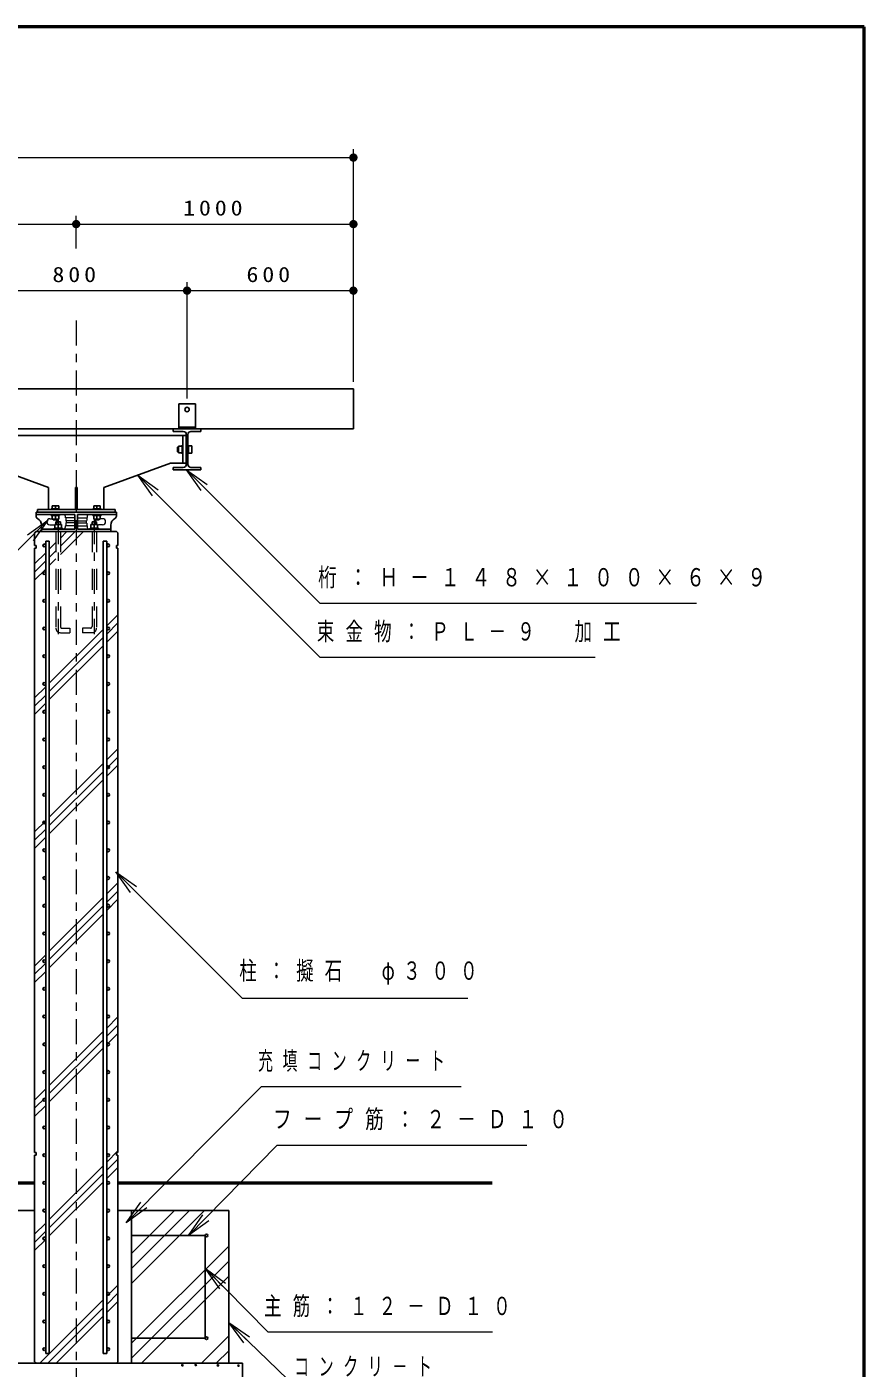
# Model space of a CAD drawing. Units: millimetres on the paper, scale 1:30. Extents: x -365 to 0, y -5 to 257.
# Drawn here: x -100.7 to 0, y 95.7 to 257 of the extents above; entities that cross this region are included whole.
import ezdxf

# ---------------------------------------------------------------- set-up
doc = ezdxf.new("R2010")
doc.units = ezdxf.units.MM
doc.linetypes.add('USER1', pattern=[4.5, 2.5, -2])
doc.linetypes.add('USER2', pattern=[6, 3, -1, 1, -1])
doc.layers.add('1_30', color=7, linetype='Continuous', lineweight=25)
doc.layers.add('NAKAMURA図枠', color=7, linetype='Continuous', lineweight=13)
doc.styles.add('ＭＳ ゴシック', font='')
doc.styles.get('ＭＳ ゴシック').set_extended_font_data('MS Gothic')

# ---------------------------------------------------------------- blocks, each defined once
blk = doc.blocks.new('filled_dot')
at = {"color": 0, "linetype": 'Continuous', "lineweight": -2, "const_width": 1.25}
blk.add_lwpolyline([(-0.625, 0, 1), (0.625, 0, 1)], format="xyb", close=True, dxfattribs=at)

msp = doc.modelspace()

# ---------------------------------------------------------------- linework, layer by layer
at = {"layer": '1_30', "lineweight": 13}
for p, q in [((-61.416, 214.311), (-61.416, 242.276)), ((-161.416, 241.276), (-61.416, 241.276)), ((-94.749, 230.35), (-94.749, 234.276)), ((-161.416, 233.276), (-94.749, 233.276)), ((-94.749, 233.276), (-61.416, 233.276)), ((-81.416, 212.311), (-81.416, 226.276)), ((-61.416, 214.311), (-61.416, 226.276)), ((-108.083, 225.276), (-81.416, 225.276)), ((-81.416, 225.276), (-61.416, 225.276)), ((-81.481, 203.711), (-79.36, 201.59)), ((-81.481, 203.711), (-79.006, 201.944)), ((-79.713, 201.236), (-81.481, 203.711)), ((-87.351, 203.085), (-85.23, 200.963)), ((-87.351, 203.085), (-84.876, 201.317)), ((-85.584, 200.61), (-87.351, 203.085)), ((-100.624, 195.897), (-98.149, 197.665)), ((-98.149, 197.665), (-100.27, 195.544)), ((-98.149, 197.665), (-99.916, 195.19)), ((-96.649, 195.527), (-95.865, 196.311)), ((-96.649, 194.537), (-94.875, 196.311)), ((-96.649, 193.547), (-93.885, 196.311)), ((-99.749, 192.427), (-98.416, 193.761)), ((-97.983, 194.194), (-97.183, 194.994)), ((-97.983, 193.204), (-97.183, 194.004)), ((-99.749, 191.437), (-98.416, 192.771)), ((-97.983, 192.214), (-97.183, 193.014)), ((-99.749, 190.447), (-98.416, 191.781)), ((-91.083, 184.972), (-89.749, 186.305)), ((-97.983, 178.072), (-91.516, 184.538)), ((-91.083, 183.982), (-89.749, 185.315)), ((-91.083, 182.992), (-89.749, 184.325)), ((-97.983, 177.082), (-91.516, 183.549)), ((-97.983, 176.092), (-91.516, 182.559)), ((-99.749, 176.305), (-98.416, 177.638)), ((-99.749, 175.315), (-98.416, 176.649)), ((-99.749, 174.325), (-98.416, 175.659)), ((-91.083, 168.85), (-89.749, 170.183)), ((-97.983, 161.95), (-91.516, 168.416)), ((-91.083, 167.86), (-89.749, 169.193)), ((-91.083, 166.87), (-89.749, 168.203)), ((-97.983, 160.96), (-91.516, 167.427)), ((-97.983, 159.97), (-91.516, 166.437)), ((-99.749, 160.183), (-98.416, 161.516)), ((-99.749, 159.193), (-98.416, 160.527)), ((-99.749, 158.203), (-98.416, 159.537)), ((-89.989, 155.391), (-87.868, 153.27)), ((-89.989, 155.391), (-87.514, 153.624)), ((-88.221, 152.917), (-89.989, 155.391)), ((-91.083, 152.728), (-89.749, 154.061)), ((-97.983, 145.828), (-91.516, 152.294)), ((-91.083, 151.738), (-89.749, 153.071)), ((-91.083, 150.748), (-89.749, 152.081)), ((-97.983, 144.838), (-91.516, 151.304)), ((-97.983, 143.848), (-91.516, 150.315)), ((-99.749, 144.061), (-98.416, 145.394)), ((-99.749, 143.071), (-98.416, 144.404)), ((-99.749, 142.081), (-98.416, 143.415)), ((-91.083, 136.606), (-89.749, 137.939)), ((-97.983, 129.706), (-91.516, 136.172)), ((-91.083, 135.616), (-89.749, 136.949)), ((-91.083, 134.626), (-89.749, 135.959)), ((-97.983, 128.716), (-91.516, 135.182)), ((-97.983, 127.726), (-91.516, 134.192)), ((-99.749, 127.939), (-98.416, 129.272)), ((-99.749, 126.949), (-98.416, 128.282)), ((-99.749, 125.959), (-98.416, 127.292)), ((-91.083, 120.484), (-89.749, 121.817)), ((-97.983, 113.584), (-91.516, 120.05)), ((-91.083, 119.494), (-89.749, 120.827)), ((-91.083, 118.504), (-89.749, 119.837)), ((-97.983, 112.594), (-91.516, 119.06)), ((-97.983, 111.604), (-91.516, 118.07)), ((-88.733, 113.189), (-86.972, 115.669)), ((-88.733, 113.189), (-86.617, 115.316)), ((-86.263, 114.964), (-88.733, 113.189)), ((-88.083, 109.483), (-82.921, 114.645)), ((-88.083, 107.687), (-81.125, 114.645)), ((-88.083, 105.891), (-79.329, 114.645)), ((-99.749, 111.817), (-98.416, 113.15)), ((-81.247, 111.645), (-79.503, 114.136)), ((-81.247, 111.645), (-79.146, 113.786)), ((-78.789, 113.436), (-81.247, 111.645)), ((-99.749, 110.827), (-98.416, 112.16)), ((-99.749, 109.837), (-98.416, 111.17)), ((-88.083, 98.707), (-76.416, 110.374)), ((-88.083, 96.911), (-76.416, 108.578)), ((-86.886, 96.311), (-76.416, 106.781)), ((-79.249, 107.708), (-77.141, 105.574)), ((-79.249, 107.708), (-76.785, 105.925)), ((-77.497, 105.222), (-79.249, 107.708)), ((-91.083, 104.362), (-89.749, 105.695)), ((-99.133, 96.311), (-91.516, 103.928)), ((-91.083, 103.372), (-89.749, 104.705)), ((-91.083, 102.382), (-89.749, 103.715)), ((-98.143, 96.311), (-91.516, 102.938)), ((-97.153, 96.311), (-91.516, 101.948)), ((-76.416, 101.2), (-74.257, 99.117)), ((-76.416, 101.2), (-73.91, 99.477)), ((-74.604, 98.757), (-76.416, 101.2)), ((-79.702, 96.311), (-76.416, 99.597)), ((-77.906, 96.311), (-76.416, 97.801))]:
    msp.add_line(p, q, dxfattribs=at)
at = {"layer": '1_30', "linetype": 'USER2', "lineweight": 13}
for p, q in [((-94.749, 221.682), (-94.749, 89.009)), ((-96.916, 197.801), (-96.916, 183.947)), ((-92.583, 197.801), (-92.583, 183.947))]:
    msp.add_line(p, q, dxfattribs=at)
at = {"layer": '1_30', "color": 40}
for p, q in [((-161.416, 213.478), (-61.416, 213.478)), ((-61.416, 213.478), (-61.416, 208.645)), ((-161.416, 208.645), (-61.416, 208.645))]:
    msp.add_line(p, q, dxfattribs=at)
at = {"layer": '1_30'}
for p, q in [((-80.416, 211.645), (-82.416, 211.645)), ((-82.416, 211.645), (-82.416, 208.645)), ((-80.416, 211.645), (-80.416, 208.645)), ((-79.749, 208.645), (-83.083, 208.645)), ((-83.083, 208.645), (-83.083, 208.345)), ((-83.083, 208.345), (-81.883, 208.345)), ((-80.416, 208.878), (-82.416, 208.878)), ((-79.749, 208.345), (-80.949, 208.345)), ((-79.749, 208.645), (-79.749, 208.345)), ((-107.983, 207.845), (-81.516, 207.845)), ((-82.436, 206.578), (-82.003, 206.578)), ((-82.436, 206.578), (-82.436, 205.778)), ((-82.003, 206.711), (-82.003, 205.645)), ((-82.003, 206.711), (-81.916, 206.711)), ((-81.916, 207.845), (-81.916, 204.511)), ((-81.516, 207.978), (-81.516, 204.378)), ((-81.316, 207.978), (-81.316, 204.378)), ((-81.229, 206.711), (-81.316, 206.711)), ((-81.229, 205.645), (-81.229, 206.711)), ((-81.229, 206.611), (-80.863, 206.611)), ((-80.863, 205.745), (-80.863, 206.611)), ((-82.563, 206.445), (-82.436, 206.445)), ((-82.563, 205.911), (-82.563, 206.445)), ((-82.563, 205.911), (-82.436, 205.911)), ((-82.436, 205.778), (-82.003, 205.778)), ((-82.003, 205.645), (-81.916, 205.645)), ((-81.229, 205.645), (-81.316, 205.645)), ((-81.229, 205.745), (-80.863, 205.745)), ((-98.083, 201.611), (-106.083, 204.511)), ((-91.416, 201.611), (-83.416, 204.511)), ((-81.516, 204.511), (-83.416, 204.511)), ((-81.883, 204.011), (-83.083, 204.011)), ((-83.083, 204.011), (-83.083, 203.711)), ((-79.749, 203.711), (-83.083, 203.711)), ((-79.749, 204.011), (-80.949, 204.011)), ((-79.749, 204.011), (-79.749, 203.711)), ((-98.083, 201.611), (-98.083, 198.945)), ((-94.849, 201.611), (-94.849, 198.945)), ((-94.849, 201.611), (-94.649, 201.611)), ((-94.649, 201.611), (-94.649, 198.945)), ((-91.416, 201.611), (-91.416, 198.945)), ((-99.583, 198.645), (-89.916, 198.645)), ((-99.416, 198.945), (-99.416, 198.645)), ((-99.416, 198.945), (-90.083, 198.945)), ((-90.083, 198.945), (-90.083, 198.645)), ((-99.583, 196.31), (-99.749, 196.144)), ((-99.749, 196.144), (-99.749, 194.644)), ((-89.916, 196.31), (-99.583, 196.31)), ((-89.749, 196.144), (-89.916, 196.31)), ((-89.749, 196.144), (-89.749, 194.644)), ((-99.583, 194.644), (-99.749, 194.644)), ((-99.749, 194.31), (-99.749, 121.644)), ((-99.583, 194.31), (-99.749, 194.31)), ((-99.583, 194.644), (-99.583, 194.31)), ((-98.416, 195.144), (-98.416, 97.478)), ((-97.983, 195.144), (-98.416, 195.144)), ((-97.983, 195.144), (-97.983, 97.478)), ((-91.516, 195.144), (-91.083, 195.144)), ((-91.516, 195.144), (-91.516, 97.478)), ((-91.083, 195.144), (-91.083, 97.478)), ((-89.916, 194.644), (-89.749, 194.644)), ((-89.916, 194.644), (-89.916, 194.31)), ((-89.916, 194.31), (-89.749, 194.31)), ((-89.749, 194.31), (-89.749, 121.644)), ((-99.583, 121.644), (-99.749, 121.644)), ((-99.583, 121.311), (-99.749, 121.311)), ((-99.749, 121.311), (-99.749, 96.478)), ((-99.583, 121.644), (-99.583, 121.311)), ((-89.916, 121.644), (-89.749, 121.644)), ((-89.916, 121.644), (-89.916, 121.311)), ((-89.916, 121.311), (-89.749, 121.311)), ((-89.749, 121.311), (-89.749, 96.478)), ((-113.082, 114.645), (-99.749, 114.645)), ((-89.749, 114.645), (-76.416, 114.645)), ((-88.083, 114.645), (-88.083, 96.311)), ((-76.416, 114.645), (-76.416, 96.311)), ((-79.249, 111.645), (-88.083, 111.645)), ((-79.249, 111.645), (-79.249, 99.311)), ((-79.249, 99.311), (-88.083, 99.311)), ((-97.983, 97.478), (-98.416, 97.478)), ((-91.516, 97.478), (-91.083, 97.478)), ((-114.749, 96.311), (-74.75, 96.311)), ((-99.749, 96.478), (-99.583, 96.311)), ((-99.749, 96.311), (-89.749, 96.311)), ((-89.916, 96.311), (-99.583, 96.311)), ((-89.916, 96.311), (-89.749, 96.478)), ((-74.749, 96.311), (-74.749, 91.311))]:
    msp.add_line(p, q, dxfattribs=at)
at = {"layer": '1_30', "color": 1}
for p, q in [((-99.583, 198.644), (-99.583, 198.17)), ((-99.583, 198.644), (-89.916, 198.644)), ((-97.749, 199.05), (-97.749, 198.944)), ((-97.749, 199.05), (-96.749, 199.05)), ((-97.649, 199.384), (-96.849, 199.384)), ((-97.649, 199.384), (-97.649, 199.05)), ((-97.249, 199.384), (-97.249, 199.05)), ((-96.849, 199.384), (-96.849, 199.05)), ((-96.749, 199.05), (-96.749, 198.944)), ((-92.749, 199.05), (-92.749, 198.944)), ((-91.749, 199.05), (-92.749, 199.05)), ((-91.849, 199.384), (-92.649, 199.384)), ((-92.649, 199.384), (-92.649, 199.05)), ((-92.249, 199.384), (-92.249, 199.05)), ((-91.849, 199.384), (-91.849, 199.05)), ((-91.749, 199.05), (-91.749, 198.944)), ((-89.916, 198.644), (-89.916, 198.17)), ((-99.583, 198.344), (-94.899, 198.344)), ((-98.916, 197.077), (-98.916, 196.31)), ((-97.749, 198.237), (-97.749, 198.344)), ((-97.749, 198.237), (-96.749, 198.237)), ((-97.649, 197.804), (-97.649, 198.237)), ((-97.649, 197.804), (-96.849, 197.804)), ((-97.516, 197.717), (-97.516, 197.804)), ((-97.516, 197.717), (-96.983, 197.717)), ((-97.316, 197.15), (-96.516, 197.15)), ((-97.316, 197.15), (-97.316, 196.717)), ((-97.249, 197.804), (-97.249, 198.237)), ((-97.183, 197.477), (-97.183, 197.15)), ((-96.649, 197.477), (-97.183, 197.477)), ((-96.983, 197.717), (-96.983, 197.804)), ((-96.916, 197.15), (-96.916, 196.717)), ((-96.849, 197.804), (-96.849, 198.237)), ((-96.749, 198.237), (-96.749, 198.344)), ((-96.649, 197.477), (-96.649, 197.15)), ((-96.516, 197.15), (-96.516, 196.717)), ((-94.899, 198.344), (-94.899, 196.61)), ((-94.599, 198.344), (-94.599, 196.61)), ((-89.916, 198.344), (-94.599, 198.344)), ((-92.983, 197.15), (-92.983, 196.717)), ((-92.183, 197.15), (-92.983, 197.15)), ((-92.849, 197.477), (-92.316, 197.477)), ((-92.849, 197.477), (-92.849, 197.15)), ((-92.749, 198.237), (-92.749, 198.344)), ((-91.749, 198.237), (-92.749, 198.237)), ((-92.649, 197.804), (-92.649, 198.237)), ((-91.849, 197.804), (-92.649, 197.804)), ((-92.583, 197.15), (-92.583, 196.717)), ((-92.516, 197.717), (-92.516, 197.804)), ((-91.983, 197.717), (-92.516, 197.717)), ((-92.316, 197.477), (-92.316, 197.15)), ((-92.249, 197.804), (-92.249, 198.237)), ((-92.183, 197.15), (-92.183, 196.717)), ((-91.983, 197.717), (-91.983, 197.804)), ((-91.849, 197.804), (-91.849, 198.237)), ((-91.749, 198.237), (-91.749, 198.344)), ((-90.583, 197.077), (-90.583, 196.31)), ((-98.916, 196.61), (-94.899, 196.61)), ((-98.916, 196.31), (-90.583, 196.31)), ((-97.416, 196.717), (-96.416, 196.717)), ((-97.416, 196.717), (-97.416, 196.61)), ((-96.416, 196.717), (-96.416, 196.61)), ((-90.583, 196.61), (-94.599, 196.61)), ((-93.083, 196.717), (-93.083, 196.61)), ((-92.083, 196.717), (-93.083, 196.717)), ((-92.083, 196.717), (-92.083, 196.61))]:
    msp.add_line(p, q, dxfattribs=at)
at = {"layer": '1_30', "color": 1, "lineweight": 13}
for p, q in [((-97.916, 197.844), (-97.649, 197.844)), ((-97.916, 197.11), (-97.416, 197.11)), ((-96.083, 198.177), (-96.083, 197.977)), ((-96.016, 197.944), (-96.083, 197.977)), ((-96.083, 196.977), (-96.016, 197.01)), ((-96.083, 196.977), (-96.083, 196.777)), ((-94.899, 197.944), (-96.016, 197.944)), ((-96.016, 197.944), (-96.016, 197.644)), ((-95.949, 197.61), (-96.016, 197.644)), ((-96.016, 197.31), (-95.949, 197.344)), ((-96.016, 197.31), (-96.016, 197.01)), ((-94.899, 197.01), (-96.016, 197.01)), ((-94.899, 197.61), (-95.949, 197.61)), ((-95.949, 197.61), (-95.949, 197.344)), ((-94.899, 197.344), (-95.949, 197.344)), ((-94.666, 197.61), (-94.833, 197.61)), ((-94.599, 197.944), (-93.483, 197.944)), ((-94.599, 197.61), (-93.549, 197.61)), ((-94.599, 197.344), (-93.549, 197.344)), ((-94.599, 197.01), (-93.483, 197.01)), ((-93.549, 197.61), (-93.483, 197.644)), ((-93.549, 197.61), (-93.549, 197.344)), ((-93.483, 197.31), (-93.549, 197.344)), ((-93.483, 197.944), (-93.416, 197.977)), ((-93.483, 197.944), (-93.483, 197.644)), ((-93.483, 197.31), (-93.483, 197.01)), ((-93.416, 196.977), (-93.483, 197.01)), ((-93.416, 198.177), (-93.416, 197.977)), ((-93.416, 196.977), (-93.416, 196.777)), ((-91.583, 197.11), (-92.083, 197.11)), ((-91.583, 197.844), (-91.849, 197.844))]:
    msp.add_line(p, q, dxfattribs=at)
at = {"layer": '1_30', "linetype": 'USER1', "lineweight": 13}
for p, q in [((-92.316, 197.477), (-92.849, 197.477)), ((-97.183, 196.31), (-97.183, 184.677)), ((-96.649, 196.31), (-96.649, 184.877)), ((-92.849, 196.31), (-92.849, 184.877)), ((-92.316, 196.31), (-92.316, 184.677)), ((-96.649, 184.144), (-95.516, 184.144)), ((-96.449, 184.677), (-95.516, 184.677)), ((-95.516, 184.677), (-95.516, 184.144)), ((-93.983, 184.677), (-93.983, 184.144)), ((-93.049, 184.677), (-93.983, 184.677)), ((-92.849, 184.144), (-93.983, 184.144))]:
    msp.add_line(p, q, dxfattribs=at)
at = {"layer": '1_30', "lineweight": 50}
for p, q in [((-161.416, 117.978), (-99.749, 117.978)), ((-89.749, 117.978), (-44.749, 117.978))]:
    msp.add_line(p, q, dxfattribs=at)
at = {"layer": '1_30', "lineweight": 13}
for points in [[(-81.481, 203.711), (-65.464, 187.694), (-20.162, 187.694)], [(-87.351, 203.085), (-65.449, 181.182), (-32.347, 181.182)], [(-98.149, 197.665), (-110.144, 185.67), (-137.486, 185.67)], [(-89.989, 155.391), (-74.804, 140.206), (-47.654, 140.206)], [(-88.733, 113.189), (-72.465, 129.552), (-48.465, 129.552)], [(-81.247, 111.645), (-70.568, 122.527), (-40.568, 122.527)], [(-79.249, 107.708), (-71.694, 100.058), (-44.694, 100.058)], [(-76.416, 101.2), (-68.125, 93.2), (-50.125, 93.2)]]:
    msp.add_lwpolyline(points, dxfattribs=at)
at = {"layer": '1_30'}
for centre, radius in [((-81.416, 210.978), 0.267), ((-98.583, 194.644), 0.167), ((-90.916, 194.644), 0.167), ((-98.583, 191.31), 0.167), ((-90.916, 191.31), 0.167), ((-98.583, 187.977), 0.167), ((-90.916, 187.977), 0.167), ((-98.583, 184.644), 0.167), ((-90.916, 184.644), 0.167), ((-98.583, 181.311), 0.167), ((-90.916, 181.311), 0.167), ((-98.583, 177.977), 0.167), ((-90.916, 177.977), 0.167), ((-98.583, 174.644), 0.167), ((-90.916, 174.644), 0.167), ((-98.583, 171.311), 0.167), ((-90.916, 171.311), 0.167), ((-98.583, 167.977), 0.167), ((-90.916, 167.977), 0.167), ((-98.583, 164.644), 0.167), ((-90.916, 164.644), 0.167), ((-98.583, 161.311), 0.167), ((-90.916, 161.311), 0.167), ((-98.583, 157.977), 0.167), ((-90.916, 157.977), 0.167), ((-98.583, 154.644), 0.167), ((-90.916, 154.644), 0.167), ((-98.583, 151.311), 0.167), ((-90.916, 151.311), 0.167), ((-98.583, 147.978), 0.167), ((-90.916, 147.978), 0.167), ((-98.583, 144.644), 0.167), ((-90.916, 144.644), 0.167), ((-98.583, 141.311), 0.167), ((-90.916, 141.311), 0.167), ((-98.583, 137.978), 0.167), ((-90.916, 137.978), 0.167), ((-98.583, 134.644), 0.167), ((-90.916, 134.644), 0.167), ((-98.583, 131.311), 0.167), ((-90.916, 131.311), 0.167), ((-98.583, 127.978), 0.167), ((-90.916, 127.978), 0.167), ((-98.583, 124.644), 0.167), ((-90.916, 124.644), 0.167), ((-98.583, 121.311), 0.167), ((-90.916, 121.311), 0.167), ((-98.583, 117.978), 0.167), ((-90.916, 117.978), 0.167), ((-98.583, 114.645), 0.167), ((-90.916, 114.645), 0.167), ((-98.583, 111.311), 0.167), ((-90.916, 111.311), 0.167), ((-79.083, 111.645), 0.167), ((-98.583, 107.978), 0.167), ((-90.916, 107.978), 0.167), ((-98.583, 104.645), 0.167), ((-90.916, 104.645), 0.167), ((-98.583, 101.311), 0.167), ((-90.916, 101.311), 0.167), ((-79.083, 99.311), 0.167), ((-98.583, 97.978), 0.167), ((-90.916, 97.978), 0.167), ((-81.984, 96.059), 0.0833), ((-80.367, 96.085), 0.0833), ((-77.705, 96.024), 0.0833), ((-75.235, 96.015), 0.0833)]:
    msp.add_circle(centre, radius, dxfattribs=at)
for centre, start, end in [((-81.883, 207.978), 0, 89.99998), ((-80.949, 207.978), 89.99998, 179.99996), ((-81.883, 204.378), 270.00002, 0), ((-80.949, 204.378), 179.99996, 269.99995)]:
    msp.add_arc(centre, 0.367, start, end, dxfattribs=at)
at = {"layer": '1_30', "color": 1}
for centre, radius, start, end in [((-99.249, 198.17), 0.333, 180, 242.74229), ((-99.813, 197.077), 0.897, 0, 62.74229), ((-89.686, 197.077), 0.897, 117.25771, 179.99999), ((-90.249, 198.17), 0.333, 297.25771, 0)]:
    msp.add_arc(centre, radius, start, end, dxfattribs=at)
at = {"layer": '1_30', "color": 1, "lineweight": 13}
for centre, radius, start, end in [((-97.916, 197.477), 0.367, 90.00001, 267.3386), ((-97.416, 197.477), 0.367, 270, 40.88696), ((-96.249, 198.177), 0.167, 0, 90), ((-93.249, 198.177), 0.167, 89.99999, 180), ((-92.083, 197.477), 0.367, 139.11303, 270), ((-91.583, 197.477), 0.367, 270, 90), ((-96.249, 196.777), 0.167, 270, 0), ((-93.249, 196.777), 0.167, 179.99999, 270)]:
    msp.add_arc(centre, radius, start, end, dxfattribs=at)
at = {"layer": '1_30', "linetype": 'USER1', "lineweight": 13}
for centre, radius, start, end in [((-96.649, 184.677), 0.533, 180, 270), ((-96.449, 184.877), 0.2, 180, 270), ((-93.049, 184.877), 0.2, 270, 0), ((-92.849, 184.677), 0.533, 270, 0)]:
    msp.add_arc(centre, radius, start, end, dxfattribs=at)
at = {"layer": 'NAKAMURA図枠', "lineweight": 50}
for p, q in [((0, 257), (-365, 257)), ((0, 0), (0, 257))]:
    msp.add_line(p, q, dxfattribs=at)

# ---------------------------------------------------------------- block references
at = {"layer": '1_30', "lineweight": 13, "xscale": 0.4, "yscale": 0.4, "rotation": 180}
for p in [(-61.416, 241.276), (-94.749, 233.276), (-61.416, 233.276), (-81.416, 225.276), (-61.416, 225.276)]:
    msp.add_blockref('filled_dot', p, dxfattribs=at)

# ---------------------------------------------------------------- texts
at = {"layer": '1_30', "style": 'ＭＳ ゴシック'}
for s, insert, char_height, attachment_point in [('\\T1.33;\\W1.15;1000', (-78.083, 234.276), 1.833, 8), ('\\T1.33;\\W1.15;800', (-94.749, 226.276), 1.833, 8), ('\\T1.33;\\W1.15;600', (-71.416, 226.276), 1.833, 8), ('\\T1.64;\\W0.75;桁：Ｈ－１４８×１００×６×９', (-65.662, 190.694), 2.199, 4), ('\\T1.64;\\W0.7;束金物：ＰＬ－９\u3000加工', (-65.815, 184.182), 2.199, 4), ('\\T1.63;\\W0.7;柱：擬石\u3000φ３００', (-75.142, 143.206), 2.199, 4), ('\\T1.64;\\W0.6;充填コンクリート', (-72.882, 132.552), 2.199, 4), ('\\T1.64;\\W0.75;フープ筋：２－Ｄ１０', (-71.083, 125.527), 2.199, 4), ('\\T1.64;\\W0.7;主筋：１２－Ｄ１０', (-72.158, 103.058), 2.199, 4), ('\\T1.64;\\W0.6;コンクリ－ト', (-68.542, 95.85), 2.199, 4)]:
    msp.add_mtext(s, dxfattribs=dict(at, insert=insert, char_height=char_height, attachment_point=attachment_point))

doc.saveas('drawing.dxf')
